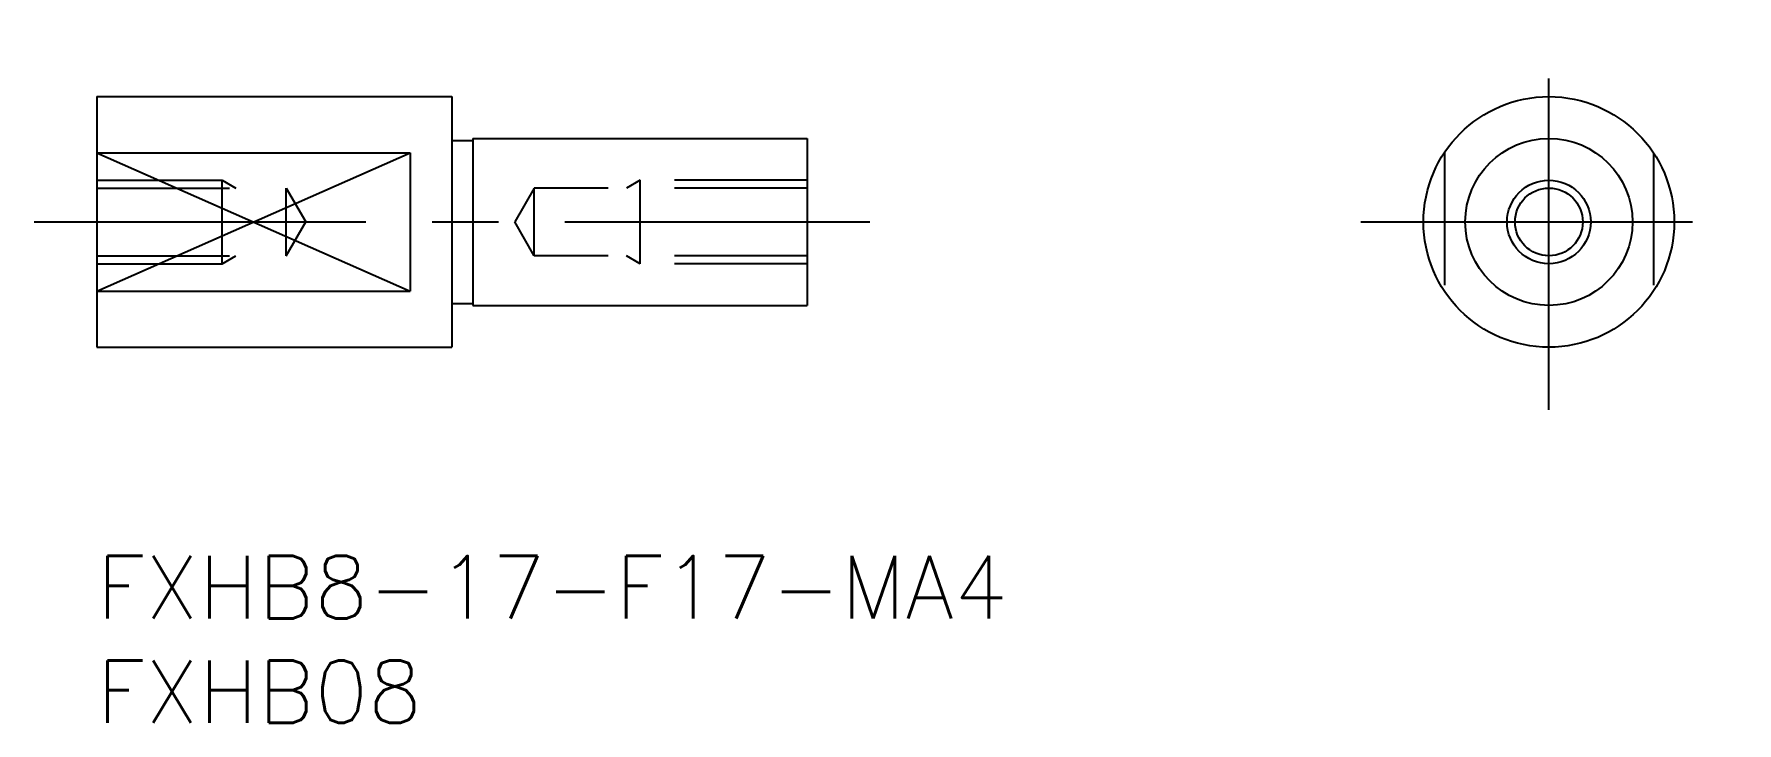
# Model space of a CAD drawing. Extents: x -3 to 78.5, y -8 to 25.
import ezdxf

# ---------------------------------------------------------------- set-up
doc = ezdxf.new("R2010")
doc.units = 0
doc.header["$LTSCALE"] = 0.5
doc.linetypes.add('CENTER', pattern=[50.8, 31.75, -6.35, 6.35, -6.35])
doc.linetypes.add('DASHED', pattern=[19.05, 12.7, -6.35])
for name, color, linetype in [('MSM_CENTER', 1, 'CENTER'), ('MSM_CONTINUOUS', 7, 'CONTINUOUS'), ('MSM_DASHED', 4, 'DASHED'), ('MSM_NARROW', 5, 'CONTINUOUS'), ('MSM_PART_NUMBER', 7, 'CONTINUOUS')]:
    doc.layers.add(name, color=color, linetype=linetype)
doc.styles.get("Standard").update_dxf_attribs({"font": 'txt.shx', "height": 3, "bigfont": 'bigfont.shx'})

msp = doc.modelspace()

# ---------------------------------------------------------------- linework, layer by layer
at = {"layer": 'MSM_CENTER'}
for p, q in [((69.493, 7), (69.493, 25)), ((-3, 16), (37, 16)), ((60.493, 16), (78.493, 16))]:
    msp.add_line(p, q, dxfattribs=at)
at = {"layer": 'MSM_CONTINUOUS'}
for p, q in [((0, 22), (0, 10)), ((0, 22), (17, 22)), ((17, 22), (17, 10)), ((17, 19.9), (18, 19.9)), ((18, 20), (18, 12)), ((18, 20), (34, 20)), ((34, 20), (34, 12)), ((0, 19.317), (15, 19.317)), ((15, 19.317), (15, 12.683)), ((0, 12.683), (15, 12.683)), ((17, 12.1), (18, 12.1)), ((18, 12), (34, 12)), ((0, 10), (17, 10))]:
    msp.add_line(p, q, dxfattribs=at)
for radius in [6, 4, 1.621]:
    msp.add_circle((69.493, 16), radius, dxfattribs=at)
at = {"layer": 'MSM_DASHED'}
for p, q in [((64.493, 19.317), (64.493, 12.683)), ((74.493, 19.317), (74.493, 12.683)), ((0, 18), (6, 18)), ((6, 14), (6, 18)), ((6, 18), (6.656, 17.621)), ((26, 18), (25.344, 17.621)), ((26, 14), (26, 18)), ((34, 18), (26, 18)), ((0, 17.621), (9.064, 17.621)), ((9.064, 14.379), (9.064, 17.621)), ((9.064, 17.621), (10, 16)), ((20.936, 17.621), (20, 16)), ((20.936, 14.379), (20.936, 17.621)), ((34, 17.621), (20.936, 17.621)), ((9.064, 14.379), (10, 16)), ((20.936, 14.379), (20, 16)), ((0, 14.379), (9.064, 14.379)), ((0, 14), (6, 14)), ((6, 14), (6.656, 14.379)), ((34, 14.379), (20.936, 14.379)), ((26, 14), (25.344, 14.379)), ((34, 14), (26, 14))]:
    msp.add_line(p, q, dxfattribs=at)
at = {"layer": 'MSM_NARROW'}
for p, q in [((0, 19.317), (15, 12.683)), ((0, 12.683), (15, 19.317))]:
    msp.add_line(p, q, dxfattribs=at)
msp.add_circle((69.493, 16), 2, dxfattribs=at)

# ---------------------------------------------------------------- texts
at = {"layer": 'MSM_PART_NUMBER'}
for s, p in [('FXHB8-17-F17-MA4', (0, -3)), ('FXHB08', (0, -8))]:
    msp.add_text(s, height=3, dxfattribs=at).set_placement(p)

doc.saveas('drawing.dxf')
